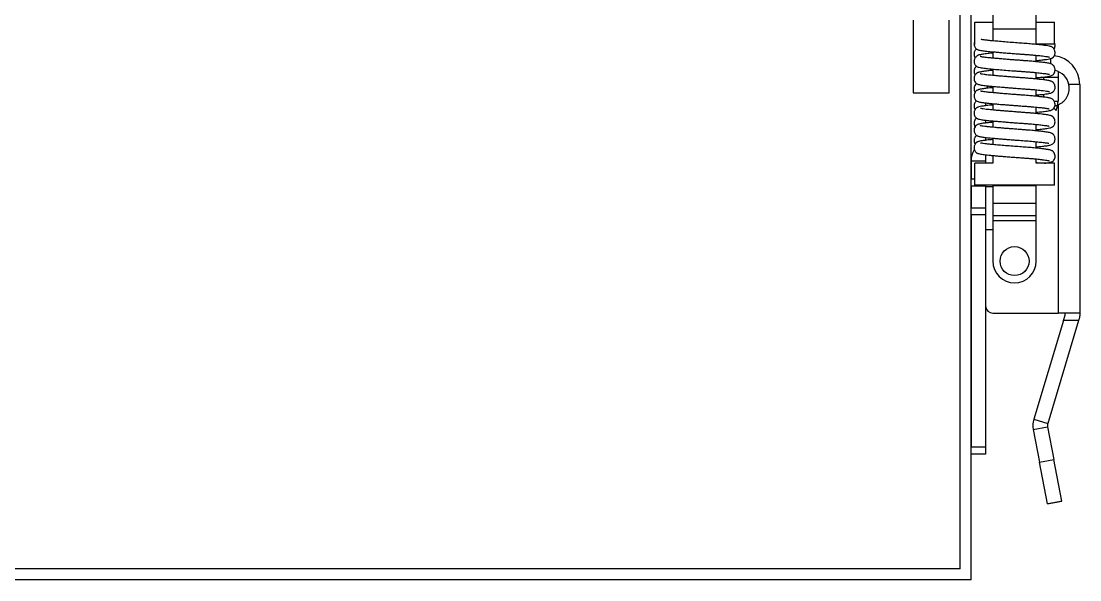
# Model space of a CAD drawing. Extents: x -3080 to 28500, y -1326 to 31609.
# Drawn here: x 2425.51 to 2440.11, y 26354.29 to 26362 of the extents above; entities that cross this region are included whole.
import ezdxf

# ---------------------------------------------------------------- set-up
doc = ezdxf.new("R2010")
doc.units = 0
doc.header["$LTSCALE"] = 100
doc.layers.add('0-xref', color=8, linetype='Continuous')
doc.layers.add('188K-SM-07-F10-MECH-CR PIPE-Y2257103$0$AP7P1-SM-08-FNN-120-A(4)-SMP$0$15P6-SM-08-FNN-320-A(10)-UIS-TCM$0$15P6-SM-08-FNN-00-(@10)170308-MIC$0$0-CDS', color=140, linetype='Continuous')

# ---------------------------------------------------------------- blocks, each defined once
blk = doc.blocks.new('188K-SM-07-F10-MECH-CR PIPE-Y2257103$0$CDS-WET')
at = {"layer": '188K-SM-07-F10-MECH-CR PIPE-Y2257103$0$AP7P1-SM-08-FNN-120-A(4)-SMP$0$15P6-SM-08-FNN-320-A(10)-UIS-TCM$0$15P6-SM-08-FNN-00-(@10)170308-MIC$0$0-CDS', "ltscale": 0.1}
for p, q in [((2438.61, -72980.477), (2438.61, -72972.477)), ((2438.46, -72980.327), (2438.46, -72972.627)), ((2438.91, -72972.527), (2438.91, -72972.877)), ((2439.51, -72972.877), (2439.51, -72972.527)), ((2437.81, -72972.752), (2437.81, -72973.752)), ((2438.31, -72973.752), (2438.31, -72972.752)), ((2438.66, -72973.077), (2438.66, -72972.777)), ((2438.66, -72972.777), (2438.91, -72972.777)), ((2439.51, -72972.777), (2439.76, -72972.777)), ((2439.76, -72973.077), (2439.76, -72972.777)), ((2439.51, -72972.877), (2438.91, -72972.877)), ((2438.91, -72972.877), (2438.91, -72973.037)), ((2439.51, -72973.086), (2439.51, -72972.877)), ((2438.66, -72973.077), (2438.668, -72973.077)), ((2439.51, -72973.077), (2439.76, -72973.077)), ((2438.91, -72973.187), (2438.91, -72973.275)), ((2439.51, -72973.324), (2439.51, -72973.236)), ((2439.71, -72973.354), (2439.71, -72973.279)), ((2438.91, -72973.426), (2438.91, -72973.514)), ((2439.51, -72973.563), (2439.51, -72973.474)), ((2439.61, -72973.54), (2439.61, -72973.574)), ((2439.81, -72973.54), (2439.61, -72973.54)), ((2439.81, -72973.459), (2439.81, -72973.54)), ((2439.81, -72973.54), (2439.81, -72973.87)), ((2438.91, -72973.665), (2438.91, -72973.753)), ((2440.11, -72973.64), (2439.959, -72973.64)), ((2440.11, -72973.64), (2440.11, -72976.796)), ((2437.81, -72973.752), (2438.31, -72973.752)), ((2439.51, -72973.801), (2439.51, -72973.713)), ((2439.61, -72973.774), (2439.61, -72973.813)), ((2438.81, -72973.893), (2438.81, -72973.932)), ((2438.91, -72973.903), (2438.91, -72973.991)), ((2439.51, -72974.04), (2439.51, -72973.951)), ((2439.752, -72973.967), (2439.782, -72973.996)), ((2439.756, -72973.87), (2439.81, -72973.87)), ((2439.767, -72973.934), (2439.77, -72973.934)), ((2439.77, -72973.934), (2439.81, -72973.921)), ((2439.81, -72973.921), (2439.81, -72976.796)), ((2438.81, -72974.132), (2438.81, -72974.17)), ((2438.91, -72974.142), (2438.91, -72974.23)), ((2439.51, -72974.279), (2439.51, -72974.19)), ((2438.81, -72974.407), (2438.805, -72974.41)), ((2438.81, -72974.37), (2438.81, -72974.409)), ((2438.91, -72974.38), (2438.91, -72974.468)), ((2439.51, -72974.517), (2439.51, -72974.429)), ((2438.81, -72974.697), (2438.61, -72974.697)), ((2438.61, -72974.697), (2438.61, -72974.94)), ((2438.81, -72974.609), (2438.81, -72974.727)), ((2438.91, -72974.619), (2438.91, -72974.727)), ((2439.51, -72974.727), (2439.51, -72974.667)), ((2438.66, -72975.027), (2438.66, -72974.727)), ((2438.91, -72974.727), (2438.66, -72974.727)), ((2439.513, -72974.717), (2439.51, -72974.714)), ((2439.76, -72974.727), (2439.51, -72974.727)), ((2439.529, -72974.727), (2439.513, -72974.717)), ((2439.76, -72975.027), (2439.76, -72974.727)), ((2438.61, -72974.94), (2438.66, -72974.94)), ((2438.61, -72975.04), (2438.61, -72974.94)), ((2438.81, -72975.04), (2438.61, -72975.04)), ((2438.61, -72975.04), (2438.61, -72975.34)), ((2439.76, -72975.027), (2438.66, -72975.027)), ((2438.81, -72975.027), (2438.81, -72975.04)), ((2438.81, -72975.04), (2438.81, -72975.34)), ((2438.81, -72975.047), (2438.91, -72975.047)), ((2438.91, -72975.027), (2438.91, -72975.032)), ((2438.91, -72975.032), (2439.51, -72975.032)), ((2438.91, -72975.032), (2438.91, -72975.279)), ((2439.51, -72975.032), (2439.51, -72975.027)), ((2439.51, -72975.279), (2439.51, -72975.032)), ((2438.91, -72975.279), (2439.51, -72975.279)), ((2438.91, -72975.279), (2438.91, -72975.448)), ((2439.51, -72975.448), (2439.51, -72975.279)), ((2438.61, -72975.34), (2438.81, -72975.34)), ((2438.61, -72975.44), (2438.61, -72975.34)), ((2438.81, -72975.44), (2438.61, -72975.44)), ((2438.61, -72975.44), (2438.61, -72978.64)), ((2438.81, -72975.34), (2438.81, -72975.44)), ((2438.81, -72975.44), (2438.81, -72975.64)), ((2438.91, -72975.448), (2439.51, -72975.448)), ((2438.91, -72975.448), (2438.91, -72975.518)), ((2438.91, -72975.518), (2439.51, -72975.518)), ((2438.91, -72975.518), (2438.91, -72976.077)), ((2439.51, -72975.518), (2439.51, -72975.448)), ((2439.51, -72976.077), (2439.51, -72975.518)), ((2438.81, -72975.64), (2438.91, -72975.64)), ((2438.81, -72975.64), (2438.81, -72976.696)), ((2438.81, -72976.696), (2438.81, -72978.64)), ((2438.91, -72976.796), (2439.81, -72976.796)), ((2439.884, -72976.896), (2439.475, -72978.259)), ((2440.093, -72976.896), (2439.667, -72978.317)), ((2440.11, -72976.796), (2439.81, -72976.796)), ((2439.884, -72976.896), (2439.906, -72976.825)), ((2440.093, -72976.896), (2439.884, -72976.896)), ((2440.097, -72976.882), (2440.093, -72976.896)), ((2439.475, -72978.259), (2439.667, -72978.317)), ((2439.468, -72978.401), (2439.665, -72978.364)), ((2439.468, -72978.401), (2439.554, -72978.853)), ((2439.665, -72978.364), (2439.75, -72978.815)), ((2438.61, -72978.64), (2438.81, -72978.64)), ((2438.61, -72978.74), (2438.61, -72978.64)), ((2438.81, -72978.64), (2438.81, -72978.74)), ((2438.81, -72978.74), (2438.61, -72978.74)), ((2439.554, -72978.853), (2439.75, -72978.815)), ((2439.663, -72979.427), (2439.554, -72978.853)), ((2439.86, -72979.39), (2439.75, -72978.815)), ((2438.46, -72980.327), (2414.76, -72980.327)), ((2438.61, -72980.477), (2414.76, -72980.477))]:
    blk.add_line(p, q, dxfattribs=at)
blk.add_circle((2439.21, -72976.077), 0.2, dxfattribs=at)
for centre, radius, start, end in [((2439.71, -72973.64), 0.4, 0, 83.3668), ((2439.714, -72973.69), 0.25, 11.537, 77.5737), ((2438.91, -72973.74), 0.1, 124.7083, 150.2843), ((2439.51, -72973.87), 0.3, 335.1587, 0), ((2438.91, -72974.697), 0.3, 148.3791, 180), ((2439.21, -72976.077), 0.3, 180, 0), ((2438.91, -72976.696), 0.1, 180, 270), ((2439.763, -72978.345), 0.3, 163.3008, 190.7843), ((2439.763, -72978.345), 0.1, 163.3008, 190.7843)]:
    blk.add_arc(centre, radius, start, end, dxfattribs=at)
for points, knots in [([(2438.66, -72973.044), (2438.658, -72973.047), (2438.654, -72973.056), (2438.652, -72973.071), (2438.651, -72973.088), (2438.655, -72973.11), (2438.664, -72973.129), (2438.674, -72973.141), (2438.683, -72973.148), (2438.69, -72973.153), (2438.702, -72973.158), (2438.719, -72973.163), (2438.751, -72973.17), (2438.794, -72973.176), (2438.845, -72973.181), (2438.89, -72973.186), (2438.943, -72973.19), (2439.003, -72973.196), (2439.07, -72973.201), (2439.14, -72973.207), (2439.209, -72973.212), (2439.271, -72973.217), (2439.327, -72973.221), (2439.381, -72973.225), (2439.433, -72973.229), (2439.481, -72973.233), (2439.522, -72973.237), (2439.561, -72973.241), (2439.6, -72973.245), (2439.634, -72973.25), (2439.66, -72973.254), (2439.677, -72973.257), (2439.686, -72973.259), (2439.691, -72973.261), (2439.69, -72973.26), (2439.69, -72973.26)], [0, 0, 0, 0, 0.007971, 0.020461, 0.031883, 0.050886, 0.067474, 0.081264, 0.091287, 0.104327, 0.129534, 0.163564, 0.204744, 0.272031, 0.307549, 0.344745, 0.384757, 0.427466, 0.472621, 0.518684, 0.561608, 0.600866, 0.636359, 0.668439, 0.70761, 0.742301, 0.772149, 0.803375, 0.840052, 0.881864, 0.915932, 0.94667, 0.97238, 0.993303, 1, 1, 1, 1]), ([(2439.51, -72973.307), (2439.522, -72973.306), (2439.549, -72973.303), (2439.597, -72973.299), (2439.649, -72973.292), (2439.692, -72973.285), (2439.717, -72973.278), (2439.731, -72973.272), (2439.741, -72973.265), (2439.75, -72973.256), (2439.758, -72973.243), (2439.764, -72973.23), (2439.767, -72973.217), (2439.769, -72973.202), (2439.768, -72973.185), (2439.762, -72973.164), (2439.753, -72973.146), (2439.742, -72973.133), (2439.729, -72973.123), (2439.712, -72973.114), (2439.688, -72973.109), (2439.651, -72973.102), (2439.6, -72973.095), (2439.54, -72973.088), (2439.467, -72973.082), (2439.385, -72973.075), (2439.293, -72973.068), (2439.196, -72973.061), (2439.097, -72973.053), (2439.002, -72973.045), (2438.916, -72973.037), (2438.843, -72973.031), (2438.796, -72973.025), (2438.769, -72973.021), (2438.751, -72973.017), (2438.75, -72973.019), (2438.75, -72973.02)], [0, 0, 0, 0, 0.0216332, 0.0493934, 0.1006611, 0.1456836, 0.1823953, 0.2080043, 0.2165915, 0.2261451, 0.2383992, 0.2450857, 0.2522103, 0.2612902, 0.272449, 0.2856435, 0.2970558, 0.3062877, 0.3147216, 0.342295, 0.3753876, 0.4198985, 0.461335, 0.5032892, 0.547476, 0.5930912, 0.639367, 0.6876992, 0.7375895, 0.7880403, 0.8379718, 0.886055, 0.9346656, 0.9592734, 0.983866, 1, 1, 1, 1]), ([(2439.754, -72973.15), (2439.754, -72973.15), (2439.758, -72973.145), (2439.765, -72973.129), (2439.769, -72973.108), (2439.768, -72973.091), (2439.766, -72973.076), (2439.762, -72973.067), (2439.76, -72973.064)], [0, 0, 0, 0, 0.007946, 0.251841, 0.531224, 0.699159, 0.88281, 1, 1, 1, 1]), ([(2438.684, -72973.148), (2438.682, -72973.15), (2438.677, -72973.153), (2438.667, -72973.166), (2438.657, -72973.184), (2438.652, -72973.205), (2438.651, -72973.222), (2438.653, -72973.237), (2438.656, -72973.25), (2438.661, -72973.261), (2438.665, -72973.267), (2438.667, -72973.27)], [0, 0, 0, 0, 0.0825871, 0.1946979, 0.3332862, 0.4935188, 0.6290301, 0.7392952, 0.8258143, 0.9070143, 1, 1, 1, 1]), ([(2438.91, -72973.205), (2438.906, -72973.205), (2438.888, -72973.207), (2438.858, -72973.21), (2438.821, -72973.215), (2438.786, -72973.219), (2438.76, -72973.223), (2438.741, -72973.227), (2438.729, -72973.229), (2438.72, -72973.231), (2438.714, -72973.233), (2438.705, -72973.236), (2438.693, -72973.243), (2438.68, -72973.254), (2438.667, -72973.268), (2438.658, -72973.285), (2438.653, -72973.301), (2438.651, -72973.319), (2438.653, -72973.339), (2438.658, -72973.355), (2438.666, -72973.371), (2438.674, -72973.38), (2438.684, -72973.387), (2438.698, -72973.395), (2438.718, -72973.401), (2438.749, -72973.408), (2438.792, -72973.414), (2438.851, -72973.421), (2438.927, -72973.428), (2439.016, -72973.435), (2439.118, -72973.444), (2439.208, -72973.451), (2439.281, -72973.456), (2439.339, -72973.46), (2439.399, -72973.465), (2439.457, -72973.469), (2439.507, -72973.474), (2439.55, -72973.478), (2439.589, -72973.483), (2439.623, -72973.487), (2439.651, -72973.491), (2439.671, -72973.495), (2439.683, -72973.497), (2439.69, -72973.499), (2439.69, -72973.499), (2439.691, -72973.499)], [0, 0, 0, 0, 0.0072519, 0.0316784, 0.0577556, 0.0853401, 0.1142307, 0.1320864, 0.1462018, 0.1567029, 0.1637464, 0.1679362, 0.1763124, 0.1879963, 0.2054631, 0.2236873, 0.2379458, 0.2477851, 0.2588742, 0.268606, 0.2776132, 0.288712, 0.3041372, 0.3238348, 0.356195, 0.3899492, 0.4227712, 0.4697777, 0.5159917, 0.5646161, 0.6160143, 0.6691209, 0.6959545, 0.7225655, 0.755855, 0.78722, 0.8162908, 0.8427605, 0.8686879, 0.8992298, 0.9251034, 0.9507578, 0.9722167, 0.9895984, 1, 1, 1, 1]), ([(2438.685, -72973.387), (2438.682, -72973.389), (2438.677, -72973.392), (2438.669, -72973.402), (2438.662, -72973.413), (2438.657, -72973.426), (2438.653, -72973.441), (2438.651, -72973.458), (2438.654, -72973.481), (2438.659, -72973.498), (2438.664, -72973.504), (2438.666, -72973.507)], [0, 0, 0, 0, 0.110343, 0.228033, 0.327806, 0.413574, 0.492037, 0.626711, 0.752059, 0.916508, 1, 1, 1, 1]), ([(2439.51, -72973.545), (2439.526, -72973.544), (2439.561, -72973.541), (2439.607, -72973.536), (2439.648, -72973.531), (2439.682, -72973.525), (2439.707, -72973.519), (2439.726, -72973.513), (2439.745, -72973.501), (2439.759, -72973.483), (2439.766, -72973.461), (2439.769, -72973.438), (2439.767, -72973.421), (2439.763, -72973.406), (2439.758, -72973.393), (2439.749, -72973.379), (2439.737, -72973.367), (2439.719, -72973.356), (2439.694, -72973.349), (2439.671, -72973.344), (2439.635, -72973.338), (2439.587, -72973.332), (2439.528, -72973.326), (2439.464, -72973.32), (2439.406, -72973.315), (2439.35, -72973.311), (2439.302, -72973.307), (2439.247, -72973.303), (2439.186, -72973.299), (2439.12, -72973.293), (2439.052, -72973.288), (2438.987, -72973.282), (2438.929, -72973.277), (2438.881, -72973.273), (2438.84, -72973.269), (2438.806, -72973.265), (2438.779, -72973.261), (2438.758, -72973.258), (2438.744, -72973.254), (2438.736, -72973.252), (2438.734, -72973.252), (2438.734, -72973.252)], [0, 0, 0, 0, 0.029191, 0.062613, 0.095741, 0.128308, 0.160011, 0.19021, 0.211289, 0.229815, 0.24391, 0.254654, 0.266198, 0.272923, 0.280274, 0.288826, 0.304605, 0.323984, 0.355062, 0.38448, 0.413999, 0.457699, 0.496905, 0.53102, 0.569465, 0.591422, 0.615515, 0.642355, 0.671919, 0.704092, 0.738633, 0.773586, 0.806297, 0.836541, 0.864758, 0.892001, 0.918048, 0.942669, 0.965683, 0.985359, 1, 1, 1, 1]), ([(2438.91, -72973.444), (2438.886, -72973.446), (2438.838, -72973.451), (2438.788, -72973.457), (2438.755, -72973.463), (2438.734, -72973.466), (2438.718, -72973.47), (2438.706, -72973.473), (2438.696, -72973.478), (2438.687, -72973.483), (2438.679, -72973.489), (2438.668, -72973.502), (2438.659, -72973.517), (2438.654, -72973.536), (2438.651, -72973.557), (2438.654, -72973.584), (2438.666, -72973.61), (2438.684, -72973.627), (2438.704, -72973.636), (2438.723, -72973.641), (2438.75, -72973.647), (2438.783, -72973.652), (2438.823, -72973.656), (2438.869, -72973.661), (2438.929, -72973.666), (2438.994, -72973.672), (2439.055, -72973.677), (2439.106, -72973.681), (2439.161, -72973.686), (2439.219, -72973.69), (2439.279, -72973.694), (2439.338, -72973.699), (2439.395, -72973.703), (2439.449, -72973.707), (2439.497, -72973.711), (2439.539, -72973.716), (2439.576, -72973.72), (2439.615, -72973.724), (2439.652, -72973.73), (2439.677, -72973.734), (2439.688, -72973.737), (2439.69, -72973.737), (2439.691, -72973.737)], [0, 0, 0, 0, 0.044042, 0.088749, 0.116132, 0.139299, 0.157797, 0.177421, 0.191257, 0.202397, 0.211037, 0.219612, 0.231124, 0.239091, 0.249856, 0.264391, 0.284126, 0.307714, 0.33396, 0.361796, 0.388681, 0.421703, 0.451447, 0.478009, 0.516409, 0.560563, 0.584917, 0.610656, 0.637639, 0.665682, 0.694563, 0.724022, 0.753443, 0.782067, 0.809619, 0.835868, 0.860629, 0.883772, 0.924852, 0.962054, 0.981198, 1, 1, 1, 1]), ([(2439.51, -72973.784), (2439.511, -72973.784), (2439.53, -72973.782), (2439.562, -72973.779), (2439.605, -72973.775), (2439.646, -72973.769), (2439.681, -72973.764), (2439.707, -72973.758), (2439.723, -72973.752), (2439.733, -72973.747), (2439.739, -72973.743), (2439.748, -72973.735), (2439.758, -72973.722), (2439.767, -72973.7), (2439.769, -72973.679), (2439.767, -72973.661), (2439.763, -72973.642), (2439.755, -72973.625), (2439.745, -72973.613), (2439.74, -72973.608), (2439.734, -72973.603), (2439.727, -72973.599), (2439.717, -72973.594), (2439.706, -72973.591), (2439.69, -72973.587), (2439.67, -72973.583), (2439.643, -72973.578), (2439.609, -72973.574), (2439.567, -72973.569), (2439.52, -72973.564), (2439.469, -72973.559), (2439.419, -72973.555), (2439.364, -72973.55), (2439.306, -72973.546), (2439.247, -72973.542), (2439.189, -72973.537), (2439.132, -72973.533), (2439.073, -72973.528), (2439.013, -72973.523), (2438.955, -72973.518), (2438.898, -72973.513), (2438.84, -72973.508), (2438.787, -72973.501), (2438.755, -72973.495), (2438.74, -72973.492), (2438.735, -72973.49), (2438.735, -72973.491), (2438.735, -72973.491)], [0, 0, 0, 0, 0.002357, 0.03238, 0.061206, 0.089794, 0.127203, 0.161495, 0.18762, 0.201562, 0.21064, 0.2183, 0.229215, 0.242008, 0.257046, 0.266222, 0.275238, 0.289468, 0.294445, 0.298131, 0.301633, 0.312687, 0.32935, 0.34535, 0.360888, 0.387611, 0.414062, 0.441604, 0.472062, 0.505205, 0.531616, 0.559123, 0.587475, 0.616367, 0.645088, 0.673322, 0.700836, 0.727425, 0.761139, 0.792621, 0.821693, 0.862133, 0.905864, 0.953452, 0.976527, 0.99456, 1, 1, 1, 1]), ([(2438.684, -72973.625), (2438.684, -72973.625), (2438.683, -72973.626), (2438.68, -72973.628), (2438.675, -72973.633), (2438.665, -72973.645), (2438.657, -72973.662), (2438.653, -72973.681), (2438.651, -72973.699), (2438.653, -72973.72), (2438.66, -72973.739), (2438.665, -72973.745), (2438.667, -72973.747)], [0, 0, 0, 0, 0.005692, 0.051211, 0.099117, 0.163819, 0.348772, 0.46596, 0.585236, 0.780698, 0.946982, 1, 1, 1, 1]), ([(2438.91, -72973.682), (2438.907, -72973.682), (2438.891, -72973.684), (2438.864, -72973.687), (2438.829, -72973.691), (2438.795, -72973.695), (2438.762, -72973.7), (2438.737, -72973.704), (2438.718, -72973.708), (2438.704, -72973.713), (2438.695, -72973.717), (2438.682, -72973.726), (2438.667, -72973.741), (2438.656, -72973.763), (2438.652, -72973.786), (2438.651, -72973.804), (2438.655, -72973.822), (2438.662, -72973.841), (2438.675, -72973.858), (2438.695, -72973.871), (2438.718, -72973.878), (2438.747, -72973.885), (2438.789, -72973.891), (2438.836, -72973.896), (2438.88, -72973.9), (2438.922, -72973.904), (2438.969, -72973.908), (2439.019, -72973.913), (2439.07, -72973.917), (2439.126, -72973.921), (2439.186, -72973.926), (2439.25, -72973.931), (2439.313, -72973.936), (2439.373, -72973.94), (2439.427, -72973.944), (2439.477, -72973.948), (2439.52, -72973.952), (2439.558, -72973.956), (2439.59, -72973.96), (2439.616, -72973.963), (2439.639, -72973.966), (2439.658, -72973.969), (2439.675, -72973.972), (2439.684, -72973.974), (2439.689, -72973.975), (2439.689, -72973.975), (2439.689, -72973.975)], [0, 0, 0, 0, 0.00538, 0.028648, 0.051662, 0.077986, 0.107438, 0.139017, 0.160392, 0.179447, 0.196747, 0.204884, 0.213849, 0.235115, 0.245611, 0.255449, 0.265909, 0.275856, 0.294038, 0.321766, 0.352362, 0.383639, 0.426479, 0.464234, 0.487227, 0.512789, 0.541964, 0.566205, 0.592394, 0.620404, 0.650046, 0.68106, 0.712813, 0.742691, 0.77137, 0.798859, 0.824913, 0.849336, 0.871988, 0.892777, 0.911835, 0.93263, 0.956331, 0.982628, 0.996439, 1, 1, 1, 1]), ([(2439.81, -72973.921), (2439.822, -72973.915), (2439.846, -72973.904), (2439.877, -72973.881), (2439.905, -72973.853), (2439.928, -72973.822), (2439.947, -72973.785), (2439.959, -72973.744), (2439.965, -72973.702), (2439.964, -72973.667), (2439.96, -72973.647), (2439.959, -72973.64)], [0, 0, 0, 0, 0.1114966, 0.2267332, 0.3380878, 0.4521097, 0.5746099, 0.700828, 0.8190672, 0.9418079, 1, 1, 1, 1]), ([(2439.51, -72974.022), (2439.524, -72974.021), (2439.565, -72974.017), (2439.614, -72974.012), (2439.661, -72974.006), (2439.695, -72973.999), (2439.718, -72973.993), (2439.739, -72973.982), (2439.755, -72973.965), (2439.765, -72973.945), (2439.768, -72973.925), (2439.769, -72973.903), (2439.764, -72973.883), (2439.754, -72973.864), (2439.741, -72973.848), (2439.721, -72973.833), (2439.705, -72973.829), (2439.686, -72973.824), (2439.663, -72973.82), (2439.628, -72973.815), (2439.579, -72973.809), (2439.513, -72973.802), (2439.438, -72973.795), (2439.366, -72973.789), (2439.3, -72973.784), (2439.245, -72973.78), (2439.186, -72973.776), (2439.123, -72973.771), (2439.059, -72973.766), (2438.997, -72973.76), (2438.942, -72973.755), (2438.89, -72973.751), (2438.844, -72973.747), (2438.806, -72973.742), (2438.779, -72973.738), (2438.761, -72973.735), (2438.748, -72973.732), (2438.74, -72973.73), (2438.739, -72973.731), (2438.739, -72973.731)], [0, 0, 0, 0, 0.025343, 0.072169, 0.105663, 0.140854, 0.176507, 0.20126, 0.223408, 0.24307, 0.251628, 0.259375, 0.280208, 0.293349, 0.305052, 0.321618, 0.341572, 0.368099, 0.394078, 0.420263, 0.465505, 0.507099, 0.548947, 0.595292, 0.6204, 0.647561, 0.676712, 0.707716, 0.740352, 0.77399, 0.805511, 0.834134, 0.868093, 0.89887, 0.926244, 0.944328, 0.960776, 0.9799, 1, 1, 1, 1]), ([(2438.686, -72973.864), (2438.683, -72973.866), (2438.676, -72973.871), (2438.666, -72973.884), (2438.656, -72973.903), (2438.651, -72973.923), (2438.652, -72973.945), (2438.655, -72973.964), (2438.661, -72973.978), (2438.666, -72973.984), (2438.666, -72973.984)], [0, 0, 0, 0, 0.0791483, 0.2080299, 0.352743, 0.5821739, 0.6674839, 0.7617272, 0.9782545, 1, 1, 1, 1]), ([(2438.91, -72973.921), (2438.892, -72973.922), (2438.852, -72973.926), (2438.801, -72973.933), (2438.752, -72973.94), (2438.723, -72973.946), (2438.703, -72973.952), (2438.69, -72973.958), (2438.681, -72973.965), (2438.671, -72973.975), (2438.66, -72973.992), (2438.653, -72974.013), (2438.651, -72974.032), (2438.652, -72974.048), (2438.655, -72974.061), (2438.66, -72974.076), (2438.668, -72974.089), (2438.679, -72974.1), (2438.688, -72974.106), (2438.698, -72974.111), (2438.716, -72974.117), (2438.746, -72974.123), (2438.789, -72974.13), (2438.835, -72974.135), (2438.876, -72974.139), (2438.926, -72974.143), (2438.983, -72974.148), (2439.046, -72974.153), (2439.11, -72974.159), (2439.173, -72974.164), (2439.238, -72974.169), (2439.304, -72974.173), (2439.368, -72974.178), (2439.435, -72974.183), (2439.505, -72974.189), (2439.564, -72974.195), (2439.607, -72974.201), (2439.637, -72974.205), (2439.66, -72974.208), (2439.677, -72974.211), (2439.684, -72974.213), (2439.688, -72974.213), (2439.687, -72974.213), (2439.687, -72974.213)], [0, 0, 0, 0, 0.032282, 0.07315, 0.115469, 0.160572, 0.181096, 0.199233, 0.207719, 0.216352, 0.226863, 0.239545, 0.251698, 0.261259, 0.268851, 0.275533, 0.287968, 0.297851, 0.30955, 0.326172, 0.347841, 0.388677, 0.436604, 0.462775, 0.49037, 0.520424, 0.553023, 0.586885, 0.619439, 0.650344, 0.679404, 0.715061, 0.747244, 0.777351, 0.820208, 0.867192, 0.892434, 0.918638, 0.945248, 0.968111, 0.986279, 0.999986, 1, 1, 1, 1]), ([(2439.51, -72974.261), (2439.512, -72974.261), (2439.531, -72974.259), (2439.561, -72974.256), (2439.61, -72974.251), (2439.655, -72974.246), (2439.691, -72974.239), (2439.714, -72974.233), (2439.729, -72974.227), (2439.738, -72974.221), (2439.748, -72974.213), (2439.757, -72974.201), (2439.766, -72974.181), (2439.769, -72974.154), (2439.766, -72974.128), (2439.756, -72974.104), (2439.746, -72974.092), (2439.74, -72974.086), (2439.736, -72974.082), (2439.731, -72974.078), (2439.724, -72974.074), (2439.713, -72974.07), (2439.695, -72974.065), (2439.67, -72974.06), (2439.639, -72974.055), (2439.611, -72974.051), (2439.58, -72974.047), (2439.542, -72974.043), (2439.491, -72974.038), (2439.436, -72974.033), (2439.38, -72974.029), (2439.324, -72974.025), (2439.263, -72974.02), (2439.199, -72974.015), (2439.136, -72974.01), (2439.077, -72974.006), (2439.023, -72974.001), (2438.971, -72973.997), (2438.922, -72973.992), (2438.878, -72973.988), (2438.836, -72973.984), (2438.795, -72973.979), (2438.764, -72973.974), (2438.747, -72973.971), (2438.738, -72973.968), (2438.739, -72973.969), (2438.739, -72973.97)], [0, 0, 0, 0, 0.004352, 0.032602, 0.058409, 0.104775, 0.143033, 0.173563, 0.197096, 0.213435, 0.220501, 0.230945, 0.243638, 0.258466, 0.276849, 0.292077, 0.297527, 0.30165, 0.305726, 0.312325, 0.325357, 0.34308, 0.365269, 0.397979, 0.425533, 0.44767, 0.466947, 0.495353, 0.526774, 0.560851, 0.587861, 0.615999, 0.646406, 0.678671, 0.709946, 0.739621, 0.767466, 0.793327, 0.824572, 0.852096, 0.876371, 0.91319, 0.953201, 0.974256, 0.994691, 1, 1, 1, 1]), ([(2438.684, -72974.102), (2438.683, -72974.103), (2438.682, -72974.103), (2438.68, -72974.106), (2438.674, -72974.112), (2438.664, -72974.124), (2438.656, -72974.142), (2438.652, -72974.162), (2438.651, -72974.179), (2438.654, -72974.2), (2438.661, -72974.217), (2438.665, -72974.222), (2438.666, -72974.223)], [0, 0, 0, 0, 0.009398, 0.062149, 0.115528, 0.18607, 0.383172, 0.505597, 0.621974, 0.813909, 0.978208, 1, 1, 1, 1]), ([(2438.91, -72974.159), (2438.909, -72974.159), (2438.885, -72974.162), (2438.843, -72974.166), (2438.786, -72974.173), (2438.748, -72974.179), (2438.724, -72974.184), (2438.707, -72974.189), (2438.692, -72974.196), (2438.682, -72974.203), (2438.673, -72974.212), (2438.663, -72974.225), (2438.654, -72974.247), (2438.651, -72974.269), (2438.653, -72974.292), (2438.66, -72974.314), (2438.672, -72974.333), (2438.689, -72974.345), (2438.706, -72974.352), (2438.728, -72974.358), (2438.768, -72974.365), (2438.822, -72974.372), (2438.873, -72974.377), (2438.917, -72974.381), (2438.966, -72974.385), (2439.02, -72974.39), (2439.075, -72974.394), (2439.132, -72974.399), (2439.189, -72974.403), (2439.262, -72974.409), (2439.349, -72974.415), (2439.446, -72974.422), (2439.533, -72974.431), (2439.606, -72974.439), (2439.651, -72974.445), (2439.674, -72974.449), (2439.682, -72974.451), (2439.682, -72974.451), (2439.683, -72974.451)], [0, 0, 0, 0, 0.002073, 0.041865, 0.086842, 0.13285, 0.155809, 0.179722, 0.192954, 0.20634, 0.217711, 0.227311, 0.242635, 0.255221, 0.266172, 0.279976, 0.298552, 0.320173, 0.343366, 0.367672, 0.418021, 0.469743, 0.496015, 0.523502, 0.552254, 0.581633, 0.610861, 0.639743, 0.668097, 0.69576, 0.748413, 0.799687, 0.851631, 0.904368, 0.956803, 0.980501, 0.996005, 1, 1, 1, 1]), ([(2439.51, -72974.5), (2439.514, -72974.499), (2439.533, -72974.498), (2439.561, -72974.495), (2439.597, -72974.491), (2439.629, -72974.488), (2439.656, -72974.484), (2439.678, -72974.48), (2439.699, -72974.476), (2439.721, -72974.469), (2439.735, -72974.462), (2439.747, -72974.452), (2439.755, -72974.442), (2439.762, -72974.428), (2439.768, -72974.408), (2439.769, -72974.389), (2439.766, -72974.371), (2439.761, -72974.355), (2439.754, -72974.34), (2439.747, -72974.332), (2439.743, -72974.327), (2439.74, -72974.325), (2439.738, -72974.324), (2439.737, -72974.322), (2439.735, -72974.321), (2439.732, -72974.319), (2439.731, -72974.318), (2439.727, -72974.315), (2439.72, -72974.311), (2439.705, -72974.306), (2439.68, -72974.3), (2439.65, -72974.295), (2439.619, -72974.291), (2439.587, -72974.287), (2439.552, -72974.283), (2439.512, -72974.279), (2439.469, -72974.275), (2439.424, -72974.271), (2439.374, -72974.267), (2439.319, -72974.263), (2439.257, -72974.258), (2439.191, -72974.253), (2439.125, -72974.248), (2439.063, -72974.243), (2439.007, -72974.238), (2438.958, -72974.234), (2438.915, -72974.23), (2438.868, -72974.226), (2438.82, -72974.221), (2438.774, -72974.215), (2438.751, -72974.211), (2438.737, -72974.206), (2438.737, -72974.207), (2438.737, -72974.207)], [0, 0, 0, 0, 0.007579, 0.032258, 0.054598, 0.081635, 0.105201, 0.12665, 0.14679, 0.171227, 0.199292, 0.212165, 0.223278, 0.232545, 0.244663, 0.256417, 0.265238, 0.27377, 0.281337, 0.288137, 0.290892, 0.291998, 0.293002, 0.294002, 0.295102, 0.2979, 0.305851, 0.314891, 0.329988, 0.359386, 0.391395, 0.420717, 0.446626, 0.469042, 0.492634, 0.519847, 0.542488, 0.566856, 0.592732, 0.620089, 0.650035, 0.682562, 0.714899, 0.745689, 0.774671, 0.801671, 0.826589, 0.849391, 0.89008, 0.927996, 0.969283, 0.991113, 1, 1, 1, 1]), ([(2438.685, -72974.341), (2438.685, -72974.341), (2438.684, -72974.342), (2438.683, -72974.342), (2438.682, -72974.344), (2438.68, -72974.345), (2438.677, -72974.347), (2438.673, -72974.352), (2438.666, -72974.36), (2438.659, -72974.375), (2438.654, -72974.391), (2438.651, -72974.411), (2438.652, -72974.43), (2438.659, -72974.449), (2438.663, -72974.458), (2438.666, -72974.462), (2438.666, -72974.462)], [0, 0, 0, 0, 0.010562, 0.025357, 0.038805, 0.052303, 0.067168, 0.104206, 0.195626, 0.297364, 0.412081, 0.530674, 0.742415, 0.8515, 0.97609, 1, 1, 1, 1]), ([(2438.91, -72974.398), (2438.9, -72974.399), (2438.864, -72974.402), (2438.813, -72974.408), (2438.764, -72974.415), (2438.734, -72974.421), (2438.712, -72974.426), (2438.699, -72974.43), (2438.69, -72974.436), (2438.684, -72974.44), (2438.678, -72974.445), (2438.669, -72974.455), (2438.657, -72974.476), (2438.651, -72974.504), (2438.652, -72974.529), (2438.66, -72974.553), (2438.67, -72974.568), (2438.679, -72974.577), (2438.687, -72974.583), (2438.698, -72974.588), (2438.716, -72974.594), (2438.741, -72974.599), (2438.774, -72974.604), (2438.811, -72974.609), (2438.853, -72974.614), (2438.902, -72974.618), (2438.958, -72974.623), (2439.021, -72974.629), (2439.089, -72974.634), (2439.161, -72974.64), (2439.23, -72974.645), (2439.294, -72974.65), (2439.351, -72974.654), (2439.407, -72974.658), (2439.46, -72974.662), (2439.509, -72974.667), (2439.554, -72974.672), (2439.599, -72974.677), (2439.636, -72974.682), (2439.663, -72974.686), (2439.679, -72974.689), (2439.69, -72974.692), (2439.691, -72974.692), (2439.692, -72974.692)], [0, 0, 0, 0, 0.01759, 0.065005, 0.1057631, 0.1430056, 0.1649563, 0.1866112, 0.1992239, 0.2075776, 0.210924, 0.2151868, 0.2280447, 0.2460191, 0.262153, 0.2754107, 0.2870045, 0.295447, 0.3037268, 0.3224593, 0.3500047, 0.3855352, 0.4139411, 0.4428067, 0.4719136, 0.5021191, 0.5340102, 0.5674252, 0.6021249, 0.6376942, 0.6715066, 0.7024042, 0.7303279, 0.7561349, 0.7878503, 0.8160494, 0.8404003, 0.8739503, 0.9104819, 0.9362448, 0.959672, 0.9790631, 1, 1, 1, 1]), ([(2439.622, -72974.727), (2439.634, -72974.725), (2439.659, -72974.722), (2439.691, -72974.716), (2439.716, -72974.709), (2439.731, -72974.703), (2439.74, -72974.697), (2439.749, -72974.689), (2439.761, -72974.672), (2439.77, -72974.639), (2439.768, -72974.612), (2439.759, -72974.587), (2439.749, -72974.572), (2439.743, -72974.565), (2439.737, -72974.56), (2439.732, -72974.556), (2439.723, -72974.551), (2439.712, -72974.546), (2439.695, -72974.542), (2439.675, -72974.538), (2439.645, -72974.533), (2439.602, -72974.527), (2439.536, -72974.52), (2439.459, -72974.512), (2439.373, -72974.505), (2439.28, -72974.499), (2439.184, -72974.491), (2439.086, -72974.484), (2438.994, -72974.476), (2438.913, -72974.469), (2438.848, -72974.463), (2438.797, -72974.457), (2438.766, -72974.452), (2438.748, -72974.448), (2438.739, -72974.446), (2438.738, -72974.446), (2438.738, -72974.446)], [0, 0, 0, 0, 0.033749, 0.065959, 0.105376, 0.13345, 0.143203, 0.152503, 0.17219, 0.191617, 0.211755, 0.22949, 0.236105, 0.241172, 0.245119, 0.253013, 0.264832, 0.286662, 0.312074, 0.336755, 0.360678, 0.407887, 0.456841, 0.506807, 0.556686, 0.606045, 0.657299, 0.709687, 0.762176, 0.812889, 0.859395, 0.904191, 0.94734, 0.968069, 0.987715, 1, 1, 1, 1]), ([(2439.906, -72976.825), (2439.907, -72976.818), (2439.91, -72976.805), (2439.91, -72976.797), (2439.91, -72976.796), (2439.91, -72976.796)], [0, 0, 0, 0, 0.406198, 0.8110411, 1, 1, 1, 1]), ([(2440.11, -72976.796), (2440.11, -72976.797), (2440.11, -72976.799), (2440.11, -72976.816), (2440.107, -72976.841), (2440.102, -72976.865), (2440.098, -72976.879), (2440.097, -72976.882)], [0, 0, 0, 0, 0.23339, 0.466809, 0.699076, 0.926982, 1, 1, 1, 1])]:
    blk.add_open_spline(points, degree=3, knots=knots, dxfattribs=at)
blk.add_open_spline([(2439.663, -72979.427), (2439.86, -72979.39)], degree=1, dxfattribs=at)
blk = doc.blocks.new('188K-SM-07-F10-MECH-CR PIPE-Y2257103')
blk.add_blockref('188K-SM-07-F10-MECH-CR PIPE-Y2257103$0$CDS-WET', (0, 99334.763))

msp = doc.modelspace()

# ---------------------------------------------------------------- block references
at = {"layer": '0-xref'}
msp.add_blockref('188K-SM-07-F10-MECH-CR PIPE-Y2257103', (0, 0), dxfattribs=at)

doc.saveas('drawing.dxf')
